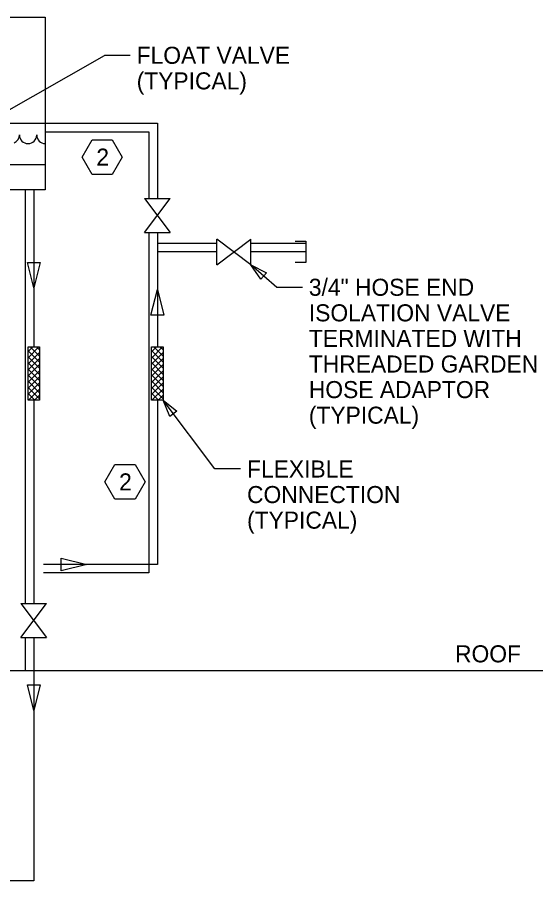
# Model space of a CAD drawing. Extents: x 9933 to 10041, y 10036 to 10116.
# Drawn here: x 10020.21 to 10040.74, y 10077.52 to 10111.27 of the extents above; entities that cross this region are included whole.
import ezdxf

# ---------------------------------------------------------------- set-up
doc = ezdxf.new("R2010")
doc.units = 0
for name, color, linetype in [('E-POWR-CIRC', 7, 'Continuous'), ('G-ANNO-SYMB', 7, 'Continuous'), ('G-ANNO-TEXT', 7, 'Continuous'), ('M-CNDW-PIPE', 7, 'Continuous'), ('M-EQPM', 7, 'Continuous')]:
    doc.layers.add(name, color=color, linetype=linetype)

msp = doc.modelspace()

# ---------------------------------------------------------------- linework, layer by layer
at = {"layer": 'E-POWR-CIRC'}
msp.add_line((10021.302, 10105.497), (10007.108, 10105.497), dxfattribs=at)
at = {"layer": 'G-ANNO-SYMB'}
for points in [[(10024.31, 10105.799), (10023.918, 10105.12), (10023.134, 10105.12), (10022.742, 10105.799), (10023.134, 10106.478), (10023.918, 10106.478)], [(10025.2, 10093.106), (10024.808, 10092.426), (10024.023, 10092.426), (10023.631, 10093.106), (10024.023, 10093.785), (10024.808, 10093.785)]]:
    msp.add_lwpolyline(points, close=True, dxfattribs=at)
at = {"layer": 'G-ANNO-TEXT'}
for p, q in [((10019.414, 10107.375), (10023.619, 10109.774)), ((10024.619, 10109.774), (10023.619, 10109.774)), ((10030.348, 10100.706), (10029.336, 10101.594)), ((10031.348, 10100.706), (10030.348, 10100.706)), ((10027.932, 10093.611), (10025.905, 10096.3)), ((10028.932, 10093.611), (10027.932, 10093.611)), ((9947.747, 10085.732), (10040.741, 10085.732))]:
    msp.add_line(p, q, dxfattribs=at)
for points in [[(10029.728, 10101.029), (10029.336, 10101.594), (10029.948, 10101.279)], [(10026.173, 10095.667), (10025.905, 10096.3), (10026.44, 10095.868)]]:
    msp.add_lwpolyline(points, close=True, dxfattribs=at)
at = {"layer": 'M-CNDW-PIPE'}
for p, q in [((10019.747, 10107.125), (10025.681, 10107.125)), ((10025.681, 10107.125), (10025.681, 10104.187)), ((10021.302, 10106.792), (10025.348, 10106.792)), ((10025.348, 10106.792), (10025.348, 10104.187)), ((10020.516, 10104.516), (10020.516, 10088.353)), ((10020.85, 10104.516), (10020.85, 10098.385)), ((10025.181, 10104.187), (10026.181, 10104.187)), ((10025.181, 10102.854), (10026.181, 10104.187)), ((10025.181, 10104.187), (10026.181, 10102.854)), ((10025.181, 10102.854), (10026.181, 10102.854)), ((10025.348, 10102.854), (10025.348, 10096.132)), ((10025.681, 10102.854), (10025.681, 10098.385)), ((10028.003, 10102.427), (10025.681, 10102.427)), ((10028.003, 10101.594), (10028.003, 10102.594)), ((10028.003, 10101.594), (10029.336, 10102.594)), ((10029.336, 10101.594), (10028.003, 10102.594)), ((10029.336, 10101.594), (10029.336, 10102.594)), ((10031.481, 10102.427), (10029.336, 10102.427)), ((10031.064, 10102.51), (10031.481, 10102.51)), ((10031.481, 10102.51), (10031.481, 10101.677)), ((10028.003, 10102.094), (10025.681, 10102.094)), ((10031.481, 10102.094), (10029.336, 10102.094)), ((10031.481, 10101.677), (10031.064, 10101.677)), ((10021.053, 10098.385), (10020.629, 10097.961)), ((10020.815, 10098.385), (10020.629, 10098.2)), ((10020.712, 10098.385), (10021.073, 10098.025)), ((10020.951, 10098.385), (10021.073, 10098.263)), ((10025.885, 10098.385), (10025.461, 10097.961)), ((10025.646, 10098.385), (10025.461, 10098.2)), ((10025.544, 10098.385), (10025.904, 10098.025)), ((10025.782, 10098.385), (10025.904, 10098.263)), ((10020.629, 10098.23), (10021.073, 10097.786)), ((10021.073, 10098.166), (10020.629, 10097.723)), ((10025.461, 10098.23), (10025.904, 10097.786)), ((10025.904, 10098.166), (10025.461, 10097.723)), ((10020.629, 10097.991), (10021.073, 10097.547)), ((10021.073, 10097.928), (10020.629, 10097.484)), ((10020.629, 10097.753), (10021.073, 10097.309)), ((10021.073, 10097.689), (10020.629, 10097.245)), ((10025.461, 10097.991), (10025.904, 10097.547)), ((10025.904, 10097.928), (10025.461, 10097.484)), ((10025.461, 10097.753), (10025.904, 10097.309)), ((10025.904, 10097.689), (10025.461, 10097.245)), ((10020.629, 10097.514), (10021.073, 10097.07)), ((10021.073, 10097.45), (10020.629, 10097.007)), ((10025.461, 10097.514), (10025.904, 10097.07)), ((10025.904, 10097.45), (10025.461, 10097.007)), ((10020.629, 10097.275), (10021.073, 10096.832)), ((10021.073, 10097.212), (10020.629, 10096.768)), ((10020.629, 10097.037), (10021.073, 10096.593)), ((10025.461, 10097.275), (10025.904, 10096.832)), ((10025.904, 10097.212), (10025.461, 10096.768)), ((10025.461, 10097.037), (10025.904, 10096.593)), ((10021.073, 10096.973), (10020.629, 10096.529)), ((10020.629, 10096.798), (10021.073, 10096.354)), ((10021.073, 10096.734), (10020.639, 10096.3)), ((10025.904, 10096.973), (10025.461, 10096.529)), ((10025.461, 10096.798), (10025.904, 10096.354)), ((10025.904, 10096.734), (10025.47, 10096.3)), ((10020.629, 10096.559), (10020.888, 10096.3)), ((10020.629, 10096.321), (10020.65, 10096.3)), ((10021.073, 10096.496), (10020.877, 10096.3)), ((10025.461, 10096.559), (10025.72, 10096.3)), ((10025.461, 10096.321), (10025.481, 10096.3)), ((10025.904, 10096.496), (10025.709, 10096.3)), ((10020.85, 10096.3), (10020.85, 10088.353)), ((10025.348, 10096.3), (10025.348, 10089.546)), ((10025.681, 10096.3), (10025.681, 10089.879)), ((10025.681, 10089.879), (10021.231, 10089.879)), ((10025.348, 10089.546), (10021.231, 10089.546)), ((10020.35, 10088.353), (10021.35, 10088.353)), ((10020.35, 10087.02), (10021.35, 10088.353)), ((10020.35, 10088.353), (10021.35, 10087.02)), ((10020.35, 10087.02), (10021.35, 10087.02)), ((10020.516, 10087.02), (10020.516, 10085.732)), ((10020.85, 10087.02), (10020.85, 10077.516)), ((10020.85, 10077.516), (10015.578, 10077.516))]:
    msp.add_line(p, q, dxfattribs=at)
for points in [[(10021.1, 10101.686), (10020.85, 10100.686), (10020.6, 10101.686)], [(10025.431, 10099.62), (10025.681, 10100.62), (10025.931, 10099.62)], [(10021.074, 10098.385), (10021.074, 10096.3), (10020.626, 10096.3), (10020.626, 10098.385)], [(10025.905, 10098.385), (10025.905, 10096.3), (10025.457, 10096.3), (10025.457, 10098.385)], [(10021.921, 10090.129), (10022.921, 10089.879), (10021.921, 10089.629)], [(10021.1, 10085.167), (10020.85, 10084.167), (10020.6, 10085.167)]]:
    msp.add_lwpolyline(points, close=True, dxfattribs=at)
at = {"layer": 'M-EQPM'}
msp.add_lwpolyline([(10007.802, 10111.266), (10021.302, 10111.266), (10021.302, 10104.516), (10007.802, 10104.516)], close=True, dxfattribs=at)
for centre, start, end in [((10019.952, 10106.667), 292.5431, 0), ((10020.627, 10106.667), 180, 0), ((10021.302, 10106.667), 180, 270)]:
    msp.add_arc(centre, 0.338, start, end, dxfattribs=at)

# ---------------------------------------------------------------- texts
at = {"layer": 'G-ANNO-SYMB'}
for p in [(10023.296, 10105.466), (10024.186, 10092.772)]:
    msp.add_text('2', height=0.667, dxfattribs=at).set_placement(p)
at = {"layer": 'G-ANNO-TEXT'}
for s, height, p in [('FLOAT VALVE ', 0.66667, (10024.872, 10109.447)), ('(TYPICAL)', 0.6667, (10024.872, 10108.447)), ('3/4" HOSE END', 0.66667, (10031.601, 10100.38)), ('ISOLATION VALVE', 0.66667, (10031.601, 10099.38)), ('TERMINATED WITH', 0.66667, (10031.601, 10098.38)), ('THREADED GARDEN', 0.66667, (10031.601, 10097.38)), ('HOSE ADAPTOR', 0.66667, (10031.601, 10096.38)), ('(TYPICAL)', 0.6667, (10031.601, 10095.38)), ('FLEXIBLE', 0.6667, (10029.186, 10093.277)), ('CONNECTION', 0.6667, (10029.186, 10092.277)), ('(TYPICAL)', 0.6667, (10029.186, 10091.277)), ('ROOF', 0.6667, (10037.315, 10086.052))]:
    msp.add_text(s, height=height, dxfattribs=at).set_placement(p)

doc.saveas('drawing.dxf')
